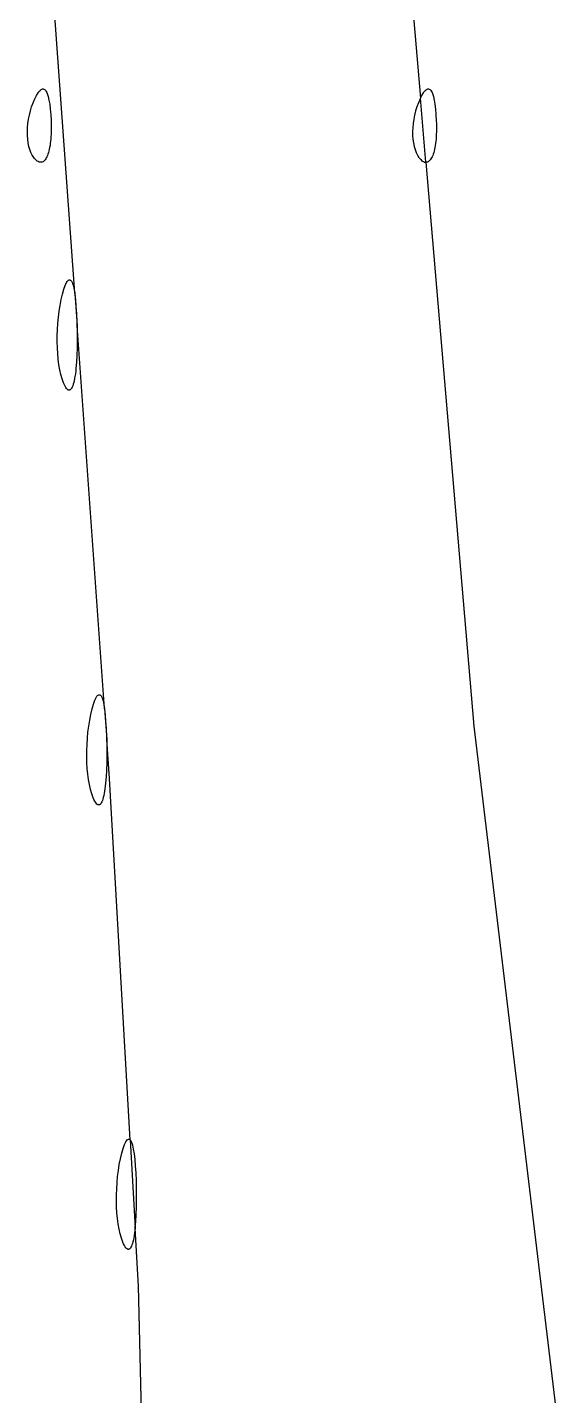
# Model space of a CAD drawing. Extents: x 70.3 to 133.4, y -81.7 to -32.
# Drawn here: x 71.5542 to 71.697, y -65.6373 to -65.2707 of the extents above; entities that cross this region are included whole.
import ezdxf

# ---------------------------------------------------------------- set-up
doc = ezdxf.new("R2010")
doc.units = 0
doc.layers.add('BLACK', color=7, linetype='CONTINUOUS')

msp = doc.modelspace()

# ---------------------------------------------------------------- linework, layer by layer
at = {"layer": 'BLACK', "linetype": 'CONTINUOUS'}
for p, q in [((71.566893, -65.341894), (71.560905, -65.258239)), ((71.657152, -65.262457), (71.659466, -65.28971)), ((71.556656, -65.288957), (71.557089, -65.288247)), ((71.557089, -65.288247), (71.557299, -65.287963)), ((71.557299, -65.287963), (71.557503, -65.287726)), ((71.557503, -65.287726), (71.557703, -65.287535)), ((71.557703, -65.287535), (71.557897, -65.287392)), ((71.557897, -65.287392), (71.558086, -65.287295)), ((71.558086, -65.287295), (71.558269, -65.287245)), ((71.558269, -65.287245), (71.558447, -65.28724)), ((71.558447, -65.28724), (71.558618, -65.287282)), ((71.558618, -65.287282), (71.558784, -65.28737)), ((71.558784, -65.28737), (71.558944, -65.287504)), ((71.558944, -65.287504), (71.559097, -65.287683)), ((71.559097, -65.287683), (71.559244, -65.287908)), ((71.559244, -65.287908), (71.559384, -65.288178)), ((71.559384, -65.288178), (71.559517, -65.288493)), ((71.659844, -65.288957), (71.660277, -65.288247)), ((71.660277, -65.288247), (71.660486, -65.287963)), ((71.660486, -65.287963), (71.660691, -65.287726)), ((71.660691, -65.287726), (71.66089, -65.287535)), ((71.66089, -65.287535), (71.661084, -65.287392)), ((71.661084, -65.287392), (71.661273, -65.287295)), ((71.661273, -65.287295), (71.661456, -65.287245)), ((71.661456, -65.287245), (71.661634, -65.28724)), ((71.661634, -65.28724), (71.661806, -65.287282)), ((71.661806, -65.287282), (71.661972, -65.28737)), ((71.661972, -65.28737), (71.662131, -65.287504)), ((71.662131, -65.287504), (71.662284, -65.287683)), ((71.662284, -65.287683), (71.662431, -65.287908)), ((71.662431, -65.287908), (71.662571, -65.288178)), ((71.662571, -65.288178), (71.662705, -65.288493)), ((71.554999, -65.293138), (71.555339, -65.292034)), ((71.555339, -65.292034), (71.555738, -65.290948)), ((71.555738, -65.290948), (71.556206, -65.289857)), ((71.556206, -65.289857), (71.556656, -65.288957)), ((71.559517, -65.288493), (71.559763, -65.289259)), ((71.559763, -65.289259), (71.55998, -65.290203)), ((71.55998, -65.290203), (71.560167, -65.291325)), ((71.560167, -65.291325), (71.560323, -65.292623)), ((71.658526, -65.292034), (71.658186, -65.293138)), ((71.658926, -65.290948), (71.658526, -65.292034)), ((71.659393, -65.289857), (71.658926, -65.290948)), ((71.659466, -65.28971), (71.659393, -65.289857)), ((71.659466, -65.28971), (71.659844, -65.288957)), ((71.660926, -65.306896), (71.659466, -65.28971)), ((71.662705, -65.288493), (71.662951, -65.289259)), ((71.662951, -65.289259), (71.663168, -65.290203)), ((71.663168, -65.290203), (71.663355, -65.291325)), ((71.663355, -65.291325), (71.66351, -65.292623)), ((71.554336, -65.296484), (71.554498, -65.295371)), ((71.554498, -65.295371), (71.554719, -65.294254)), ((71.554719, -65.294254), (71.554999, -65.293138)), ((71.560323, -65.292623), (71.560445, -65.294096)), ((71.560445, -65.294096), (71.560534, -65.295744)), ((71.560534, -65.295744), (71.56056, -65.296517)), ((71.657686, -65.295371), (71.657524, -65.296484)), ((71.657906, -65.294254), (71.657686, -65.295371)), ((71.658186, -65.293138), (71.657906, -65.294254)), ((71.66351, -65.292623), (71.663633, -65.294096)), ((71.663633, -65.294096), (71.663722, -65.295744)), ((71.663722, -65.295744), (71.663747, -65.296517)), ((71.554189, -65.298663), (71.554234, -65.297584)), ((71.554203, -65.299714), (71.554189, -65.298663)), ((71.554234, -65.297584), (71.554336, -65.296484)), ((71.560538, -65.299383), (71.560503, -65.300038)), ((71.560562, -65.298702), (71.560538, -65.299383)), ((71.56056, -65.296517), (71.560573, -65.297269)), ((71.560574, -65.297997), (71.560562, -65.298702)), ((71.560573, -65.297269), (71.560574, -65.297997)), ((71.657421, -65.297584), (71.657377, -65.298663)), ((71.657377, -65.298663), (71.65739, -65.299714)), ((71.657524, -65.296484), (71.657421, -65.297584)), ((71.663726, -65.299383), (71.663691, -65.300038)), ((71.66375, -65.298702), (71.663726, -65.299383)), ((71.663747, -65.296517), (71.663761, -65.297269)), ((71.663761, -65.297997), (71.66375, -65.298702)), ((71.663761, -65.297269), (71.663761, -65.297997)), ((71.554274, -65.300729), (71.554203, -65.299714)), ((71.554403, -65.3017), (71.554274, -65.300729)), ((71.554589, -65.302618), (71.554403, -65.3017)), ((71.554832, -65.303477), (71.554589, -65.302618)), ((71.560161, -65.30292), (71.560062, -65.303412)), ((71.560251, -65.302399), (71.560161, -65.30292)), ((71.56033, -65.301849), (71.560251, -65.302399)), ((71.560399, -65.301272), (71.56033, -65.301849)), ((71.560457, -65.300668), (71.560399, -65.301272)), ((71.560503, -65.300038), (71.560457, -65.300668)), ((71.65739, -65.299714), (71.657462, -65.300729)), ((71.657462, -65.300729), (71.657591, -65.3017)), ((71.657591, -65.3017), (71.657777, -65.302618)), ((71.657777, -65.302618), (71.658019, -65.303477)), ((71.663349, -65.30292), (71.663249, -65.303412)), ((71.663439, -65.302399), (71.663349, -65.30292)), ((71.663518, -65.301849), (71.663439, -65.302399)), ((71.663586, -65.301272), (71.663518, -65.301849)), ((71.663644, -65.300668), (71.663586, -65.301272)), ((71.663691, -65.300038), (71.663644, -65.300668)), ((71.555131, -65.304269), (71.554832, -65.303477)), ((71.555487, -65.304986), (71.555131, -65.304269)), ((71.555898, -65.305619), (71.555487, -65.304986)), ((71.556125, -65.305902), (71.555898, -65.305619)), ((71.556365, -65.306162), (71.556125, -65.305902)), ((71.55661, -65.306388), (71.556365, -65.306162)), ((71.55685, -65.306571), (71.55661, -65.306388)), ((71.557086, -65.306713), (71.55685, -65.306571)), ((71.557316, -65.306814), (71.557086, -65.306713)), ((71.558377, -65.30673), (71.558178, -65.306823)), ((71.55857, -65.306599), (71.558377, -65.30673)), ((71.558756, -65.306433), (71.55857, -65.306599)), ((71.558934, -65.306231), (71.558756, -65.306433)), ((71.559105, -65.305994), (71.558934, -65.306231)), ((71.559267, -65.305722), (71.559105, -65.305994)), ((71.559422, -65.305417), (71.559267, -65.305722)), ((71.559568, -65.305079), (71.559422, -65.305417)), ((71.559705, -65.304709), (71.559568, -65.305079)), ((71.559833, -65.304308), (71.559705, -65.304709)), ((71.559952, -65.303875), (71.559833, -65.304308)), ((71.560062, -65.303412), (71.559952, -65.303875)), ((71.658019, -65.303477), (71.658319, -65.304269)), ((71.658319, -65.304269), (71.658674, -65.304986)), ((71.658674, -65.304986), (71.659086, -65.305619)), ((71.659086, -65.305619), (71.659312, -65.305902)), ((71.659312, -65.305902), (71.659553, -65.306162)), ((71.659553, -65.306162), (71.659798, -65.306388)), ((71.659798, -65.306388), (71.660038, -65.306571)), ((71.660038, -65.306571), (71.660273, -65.306713)), ((71.660273, -65.306713), (71.660503, -65.306814)), ((71.661565, -65.30673), (71.661365, -65.306823)), ((71.661758, -65.306599), (71.661565, -65.30673)), ((71.661943, -65.306433), (71.661758, -65.306599)), ((71.662122, -65.306231), (71.661943, -65.306433)), ((71.662292, -65.305994), (71.662122, -65.306231)), ((71.662455, -65.305722), (71.662292, -65.305994)), ((71.662609, -65.305417), (71.662455, -65.305722)), ((71.662755, -65.305079), (71.662609, -65.305417)), ((71.662893, -65.304709), (71.662755, -65.305079)), ((71.663021, -65.304308), (71.662893, -65.304709)), ((71.66314, -65.303875), (71.663021, -65.304308)), ((71.663249, -65.303412), (71.66314, -65.303875)), ((71.55754, -65.306875), (71.557316, -65.306814)), ((71.55765, -65.306891), (71.55754, -65.306875)), ((71.557759, -65.306897), (71.55765, -65.306891)), ((71.557866, -65.306893), (71.557759, -65.306897)), ((71.557971, -65.306879), (71.557866, -65.306893)), ((71.558075, -65.306856), (71.557971, -65.306879)), ((71.558178, -65.306823), (71.558075, -65.306856)), ((71.660503, -65.306814), (71.660728, -65.306875)), ((71.660728, -65.306875), (71.660838, -65.306891)), ((71.660838, -65.306891), (71.660926, -65.306896)), ((71.660926, -65.306896), (71.673752, -65.457914)), ((71.660946, -65.306897), (71.660926, -65.306896)), ((71.661053, -65.306893), (71.660946, -65.306897)), ((71.661159, -65.306879), (71.661053, -65.306893)), ((71.661263, -65.306856), (71.661159, -65.306879)), ((71.661365, -65.306823), (71.661263, -65.306856)), ((71.564339, -65.339862), (71.564696, -65.339108)), ((71.564696, -65.339108), (71.56487, -65.338833)), ((71.56487, -65.338833), (71.565041, -65.338624)), ((71.565041, -65.338624), (71.565209, -65.338481)), ((71.565209, -65.338481), (71.565374, -65.338403)), ((71.565374, -65.338403), (71.565534, -65.33839)), ((71.565534, -65.33839), (71.56569, -65.338441)), ((71.56569, -65.338441), (71.565842, -65.338556)), ((71.565842, -65.338556), (71.565989, -65.338733)), ((71.565989, -65.338733), (71.566268, -65.339275)), ((71.566268, -65.339275), (71.566526, -65.34006)), ((71.563245, -65.343678), (71.563597, -65.342197)), ((71.563597, -65.342197), (71.563972, -65.34089)), ((71.563972, -65.34089), (71.564339, -65.339862)), ((71.566526, -65.34006), (71.566759, -65.341084)), ((71.566759, -65.341084), (71.566893, -65.341894)), ((71.566893, -65.341894), (71.567525, -65.350713)), ((71.566967, -65.342342), (71.566893, -65.341894)), ((71.567148, -65.34383), (71.566967, -65.342342)), ((71.562489, -65.34842), (71.562691, -65.346802)), ((71.562691, -65.346802), (71.562943, -65.345217)), ((71.562943, -65.345217), (71.563245, -65.343678)), ((71.567298, -65.345541), (71.567148, -65.34383)), ((71.567417, -65.347471), (71.567298, -65.345541)), ((71.562233, -65.351708), (71.562336, -65.350059)), ((71.562336, -65.350059), (71.562489, -65.34842)), ((71.567502, -65.349615), (71.567417, -65.347471)), ((71.567525, -65.350713), (71.567502, -65.349615)), ((71.567525, -65.350713), (71.567551, -65.351968)), ((71.574861, -65.453204), (71.567525, -65.350713)), ((71.562175, -65.354984), (71.562179, -65.353354)), ((71.562179, -65.353354), (71.562233, -65.351708)), ((71.56756, -65.354343), (71.567529, -65.356552)), ((71.567551, -65.351968), (71.56756, -65.354343)), ((71.562219, -65.356587), (71.562175, -65.354984)), ((71.562312, -65.35815), (71.562219, -65.356587)), ((71.567529, -65.356552), (71.567459, -65.358587)), ((71.562455, -65.359661), (71.562312, -65.35815)), ((71.562645, -65.361107), (71.562455, -65.359661)), ((71.562885, -65.362478), (71.562645, -65.361107)), ((71.567353, -65.360443), (71.567212, -65.36211)), ((71.567459, -65.358587), (71.567353, -65.360443)), ((71.563172, -65.36376), (71.562885, -65.362478)), ((71.563508, -65.364941), (71.563172, -65.36376)), ((71.563892, -65.366009), (71.563508, -65.364941)), ((71.566718, -65.365411), (71.566597, -65.365915)), ((71.566832, -65.364854), (71.566718, -65.365411)), ((71.566938, -65.364244), (71.566832, -65.364854)), ((71.567037, -65.363583), (71.566938, -65.364244)), ((71.567128, -65.362871), (71.567037, -65.363583)), ((71.567212, -65.36211), (71.567128, -65.362871)), ((71.564094, -65.366479), (71.563892, -65.366009)), ((71.564293, -65.366881), (71.564094, -65.366479)), ((71.564488, -65.367216), (71.564293, -65.366881)), ((71.56468, -65.367486), (71.564488, -65.367216)), ((71.564867, -65.36769), (71.56468, -65.367486)), ((71.565051, -65.367831), (71.564867, -65.36769)), ((71.56514, -65.367878), (71.565051, -65.367831)), ((71.565229, -65.367909), (71.56514, -65.367878)), ((71.565317, -65.367924), (71.565229, -65.367909)), ((71.565403, -65.367924), (71.565317, -65.367924)), ((71.565489, -65.367909), (71.565403, -65.367924)), ((71.565572, -65.367878), (71.565489, -65.367909)), ((71.565655, -65.367832), (71.565572, -65.367878)), ((71.565736, -65.367772), (71.565655, -65.367832)), ((71.565895, -65.367606), (71.565736, -65.367772)), ((71.566047, -65.367381), (71.565895, -65.367606)), ((71.566194, -65.367099), (71.566047, -65.367381)), ((71.566335, -65.36676), (71.566194, -65.367099)), ((71.566469, -65.366365), (71.566335, -65.36676)), ((71.566597, -65.365915), (71.566469, -65.366365)), ((71.572979, -65.449748), (71.573147, -65.449605)), ((71.573147, -65.449605), (71.573311, -65.449528)), ((71.573311, -65.449528), (71.573471, -65.449515)), ((71.573471, -65.449515), (71.573628, -65.449566)), ((71.573628, -65.449566), (71.573779, -65.449681)), ((71.573779, -65.449681), (71.573926, -65.449858)), ((71.571183, -65.454803), (71.571535, -65.453322)), ((71.571535, -65.453322), (71.571909, -65.452015)), ((71.571909, -65.452015), (71.572276, -65.450987)), ((71.572276, -65.450987), (71.572633, -65.450233)), ((71.572633, -65.450233), (71.572808, -65.449958)), ((71.572808, -65.449958), (71.572979, -65.449748)), ((71.573926, -65.449858), (71.574206, -65.4504)), ((71.574206, -65.4504), (71.574463, -65.451185)), ((71.574463, -65.451185), (71.574697, -65.452209)), ((71.574697, -65.452209), (71.574861, -65.453204)), ((71.574861, -65.453204), (71.575455, -65.461496)), ((71.574905, -65.453467), (71.574861, -65.453204)), ((71.570629, -65.457927), (71.570881, -65.456342)), ((71.570881, -65.456342), (71.571183, -65.454803)), ((71.575085, -65.454955), (71.574905, -65.453467)), ((71.575236, -65.456666), (71.575085, -65.454955)), ((71.575354, -65.458596), (71.575236, -65.456666)), ((71.570274, -65.461184), (71.570426, -65.459545)), ((71.570426, -65.459545), (71.570629, -65.457927)), ((71.575439, -65.46074), (71.575354, -65.458596)), ((71.673752, -65.457914), (71.697023, -65.651604)), ((71.570117, -65.464479), (71.57017, -65.462833)), ((71.57017, -65.462833), (71.570274, -65.461184)), ((71.575455, -65.461496), (71.575439, -65.46074)), ((71.575455, -65.461496), (71.575488, -65.463093)), ((71.576208, -65.472013), (71.575455, -65.461496)), ((71.575488, -65.463093), (71.575498, -65.465468)), ((71.570112, -65.466109), (71.570117, -65.464479)), ((71.570157, -65.467712), (71.570112, -65.466109)), ((71.57025, -65.469275), (71.570157, -65.467712)), ((71.575467, -65.467677), (71.575397, -65.469712)), ((71.575498, -65.465468), (71.575467, -65.467677)), ((71.570392, -65.470786), (71.57025, -65.469275)), ((71.570583, -65.472233), (71.570392, -65.470786)), ((71.57529, -65.471568), (71.575149, -65.473235)), ((71.575397, -65.469712), (71.57529, -65.471568)), ((71.570822, -65.473603), (71.570583, -65.472233)), ((71.57111, -65.474885), (71.570822, -65.473603)), ((71.571445, -65.476066), (71.57111, -65.474885)), ((71.574876, -65.475369), (71.574769, -65.475979)), ((71.574975, -65.474708), (71.574876, -65.475369)), ((71.575066, -65.473996), (71.574975, -65.474708)), ((71.575149, -65.473235), (71.575066, -65.473996)), ((71.581719, -65.568745), (71.576208, -65.472013)), ((71.571829, -65.477134), (71.571445, -65.476066)), ((71.572031, -65.477604), (71.571829, -65.477134)), ((71.57223, -65.478006), (71.572031, -65.477604)), ((71.572426, -65.478342), (71.57223, -65.478006)), ((71.572617, -65.478611), (71.572426, -65.478342)), ((71.572805, -65.478816), (71.572617, -65.478611)), ((71.572988, -65.478956), (71.572805, -65.478816)), ((71.573078, -65.479003), (71.572988, -65.478956)), ((71.573167, -65.479034), (71.573078, -65.479003)), ((71.573254, -65.479049), (71.573167, -65.479034)), ((71.573341, -65.479049), (71.573254, -65.479049)), ((71.573426, -65.479034), (71.573341, -65.479049)), ((71.57351, -65.479003), (71.573426, -65.479034)), ((71.573593, -65.478958), (71.57351, -65.479003)), ((71.573674, -65.478897), (71.573593, -65.478958)), ((71.573832, -65.478731), (71.573674, -65.478897)), ((71.573985, -65.478506), (71.573832, -65.478731)), ((71.574132, -65.478224), (71.573985, -65.478506)), ((71.574273, -65.477885), (71.574132, -65.478224)), ((71.574407, -65.47749), (71.574273, -65.477885)), ((71.574535, -65.47704), (71.574407, -65.47749)), ((71.574656, -65.476536), (71.574535, -65.47704)), ((71.574769, -65.475979), (71.574656, -65.476536)), ((71.579847, -65.571077), (71.580214, -65.570049)), ((71.580214, -65.570049), (71.580571, -65.569296)), ((71.580571, -65.569296), (71.580745, -65.56902)), ((71.580745, -65.56902), (71.580916, -65.568811)), ((71.580916, -65.568811), (71.581084, -65.568668)), ((71.581084, -65.568668), (71.581249, -65.56859)), ((71.581249, -65.56859), (71.581409, -65.568577)), ((71.581409, -65.568577), (71.581565, -65.568629)), ((71.581565, -65.568629), (71.581717, -65.568743)), ((71.581717, -65.568743), (71.581719, -65.568745)), ((71.581719, -65.568745), (71.583069, -65.592455)), ((71.581864, -65.568921), (71.581719, -65.568745)), ((71.582143, -65.569462), (71.581864, -65.568921)), ((71.582401, -65.570247), (71.582143, -65.569462)), ((71.582634, -65.571272), (71.582401, -65.570247)), ((71.578818, -65.575404), (71.57912, -65.573865)), ((71.57912, -65.573865), (71.579472, -65.572384)), ((71.579472, -65.572384), (71.579847, -65.571077)), ((71.582842, -65.57253), (71.582634, -65.571272)), ((71.583023, -65.574017), (71.582842, -65.57253)), ((71.583173, -65.575728), (71.583023, -65.574017)), ((71.578364, -65.578607), (71.578566, -65.576989)), ((71.578566, -65.576989), (71.578818, -65.575404)), ((71.583292, -65.577658), (71.583173, -65.575728)), ((71.583377, -65.579802), (71.583292, -65.577658)), ((71.578108, -65.581896), (71.578211, -65.580247)), ((71.578211, -65.580247), (71.578364, -65.578607)), ((71.583426, -65.582155), (71.583377, -65.579802)), ((71.57805, -65.585171), (71.578054, -65.583541)), ((71.578094, -65.586774), (71.57805, -65.585171)), ((71.578054, -65.583541), (71.578108, -65.581896)), ((71.583404, -65.586739), (71.583435, -65.58453)), ((71.583435, -65.58453), (71.583426, -65.582155)), ((71.578187, -65.588337), (71.578094, -65.586774)), ((71.57833, -65.589848), (71.578187, -65.588337)), ((71.583228, -65.59063), (71.583334, -65.588775)), ((71.583334, -65.588775), (71.583404, -65.586739)), ((71.57852, -65.591295), (71.57833, -65.589848)), ((71.57876, -65.592666), (71.57852, -65.591295)), ((71.579047, -65.593948), (71.57876, -65.592666)), ((71.583069, -65.592455), (71.583003, -65.593059)), ((71.583069, -65.592455), (71.583087, -65.592298)), ((71.583952, -65.607952), (71.583069, -65.592455)), ((71.583087, -65.592298), (71.583228, -65.59063)), ((71.579383, -65.595129), (71.579047, -65.593948)), ((71.579767, -65.596197), (71.579383, -65.595129)), ((71.579969, -65.596667), (71.579767, -65.596197)), ((71.582472, -65.596103), (71.582344, -65.596553)), ((71.582593, -65.595598), (71.582472, -65.596103)), ((71.582707, -65.595041), (71.582593, -65.595598)), ((71.582813, -65.594432), (71.582707, -65.595041)), ((71.582912, -65.59377), (71.582813, -65.594432)), ((71.583003, -65.593059), (71.582912, -65.59377)), ((71.580168, -65.597069), (71.579969, -65.596667)), ((71.580363, -65.597404), (71.580168, -65.597069)), ((71.580555, -65.597674), (71.580363, -65.597404)), ((71.580742, -65.597878), (71.580555, -65.597674)), ((71.580926, -65.598019), (71.580742, -65.597878)), ((71.581015, -65.598066), (71.580926, -65.598019)), ((71.581104, -65.598096), (71.581015, -65.598066)), ((71.581192, -65.598112), (71.581104, -65.598096)), ((71.581278, -65.598112), (71.581192, -65.598112)), ((71.581364, -65.598096), (71.581278, -65.598112)), ((71.581447, -65.598066), (71.581364, -65.598096)), ((71.58153, -65.59802), (71.581447, -65.598066)), ((71.581611, -65.597959), (71.58153, -65.59802)), ((71.58177, -65.597793), (71.581611, -65.597959)), ((71.581922, -65.597569), (71.58177, -65.597793)), ((71.582069, -65.597287), (71.581922, -65.597569)), ((71.58221, -65.596948), (71.582069, -65.597287)), ((71.582344, -65.596553), (71.58221, -65.596948)), ((71.584973, -65.649624), (71.583952, -65.607952))]:
    msp.add_line(p, q, dxfattribs=at)

doc.saveas('drawing.dxf')
